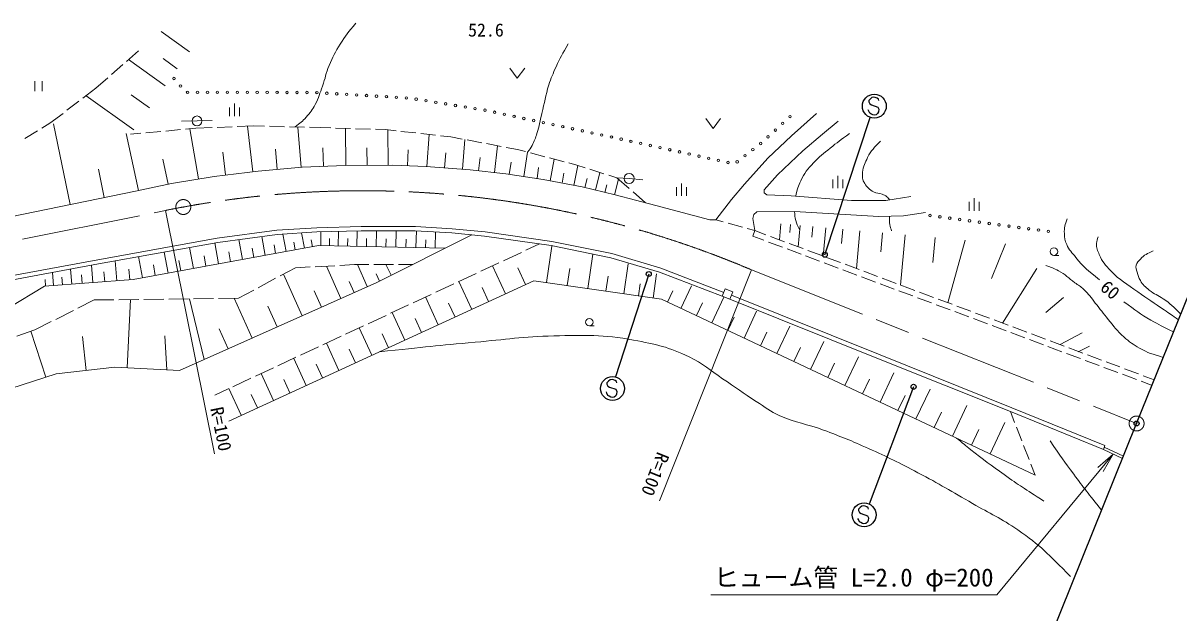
# Model space of a CAD drawing. Units: millimetres, scale not verified. Extents: x 40000 to 680000, y 20000 to 380000.
# Drawn here: x 446058 to 562220, y 262548 to 321840 of the extents above; entities that cross this region are included whole.
import ezdxf
from ezdxf.enums import TextEntityAlignment as Align

# ---------------------------------------------------------------- set-up
doc = ezdxf.new("R2010")
doc.units = ezdxf.units.MM
doc.header["$LTSCALE"] = 1000
doc.header["$PDMODE"] = 32
doc.header["$PDSIZE"] = 500
doc.linetypes.add('CHAIN', pattern=[18.5, 12, -1.5, 3.5, -1.5])
for name, color, linetype, lineweight in [('M-BMK', 2, 'CHAIN', 13), ('M-BMK-OTRS', 5, 'Continuous', 25), ('M-STR-HTXT', 7, 'Continuous', 13), ('M-STR-STRC', 7, 'Continuous', 25), ('M-WORK', 1, 'Continuous', 13)]:
    doc.layers.add(name, color=color, linetype=linetype, lineweight=lineweight)
doc.layers.add('M-OTRS', color=6, linetype='Continuous')
doc.styles.add('ＭＳ ゴシック', font='')
doc.styles.get('ＭＳ ゴシック').set_extended_font_data('MS Gothic')

# ---------------------------------------------------------------- blocks, each defined once
blk = doc.blocks.new('open_arrow')
at = {"color": 0, "linetype": 'Continuous', "lineweight": -2}
blk.add_lwpolyline([(7.5, 1.25), (0, 0), (7.5, -1.25)], dxfattribs=at)

msp = doc.modelspace()

# ---------------------------------------------------------------- linework, layer by layer
at = {"layer": 'M-BMK'}
for p, q in [((427859, 296443), (460364, 303006)), ((519267, 297034), (557971, 281588))]:
    msp.add_line(p, q, dxfattribs=at)
for centre in [(462157, 303352), (557971, 281588)]:
    msp.add_circle(centre, 750, dxfattribs=at)
msp.add_arc((480180, 204989), 100000, 66.99124, 101.42934, dxfattribs=at)
at = {"layer": 'M-BMK-OTRS'}
for p, q in [((557971, 281588), (569187, 309412)), ((546755, 253763), (557971, 281588))]:
    msp.add_line(p, q, dxfattribs=at)
at = {"layer": 'M-OTRS'}
msp.add_point((557971, 281588), dxfattribs=at)
at = {"layer": 'M-STR-HTXT'}
for p, q in [((460364, 303006), (465308, 278523)), ((519267, 297034), (510005, 273826))]:
    msp.add_line(p, q, dxfattribs=at)
msp.add_lwpolyline([(555617, 278509), (543913, 264361), (515163, 264361)], dxfattribs=at)
at = {"layer": 'M-STR-STRC'}
for p, q in [((531061, 314071), (531042, 313934)), ((531042, 313934), (531145, 313715)), ((531215, 314237), (531061, 314071)), ((531145, 313715), (531326, 313627)), ((531373, 314348), (531215, 314237)), ((531572, 314388), (531373, 314348)), ((531711, 314369), (531572, 314388)), ((531884, 314282), (531711, 314369)), ((532016, 314193), (531884, 314282)), ((532057, 314059), (532016, 314193)), ((531045, 313004), (530998, 313136)), ((531146, 312791), (531045, 313004)), ((531269, 312703), (531146, 312791)), ((531445, 312613), (531269, 312703)), ((531326, 313627), (531964, 313401)), ((531589, 312593), (531445, 312613)), ((531790, 312627), (531589, 312593)), ((531940, 312742), (531790, 312627)), ((532025, 312921), (531940, 312742)), ((531964, 313401), (532061, 313194)), ((532061, 313194), (532025, 312921)), ((526635, 298555), (531189, 312363)), ((508941, 296614), (505613, 286264)), ((504895, 285859), (504741, 285692)), ((505052, 285970), (504895, 285859)), ((505252, 286010), (505052, 285970)), ((505391, 285991), (505252, 286010)), ((505564, 285904), (505391, 285991)), ((505696, 285814), (505564, 285904)), ((505737, 285680), (505696, 285814)), ((504725, 284626), (504678, 284758)), ((504741, 285692), (504722, 285556)), ((504722, 285556), (504824, 285337)), ((504825, 284413), (504725, 284626)), ((504824, 285337), (505006, 285249)), ((505006, 285249), (505644, 285023)), ((505644, 285023), (505741, 284816)), ((505741, 284816), (505705, 284543)), ((535558, 285277), (531093, 273489)), ((504949, 284325), (504825, 284413)), ((505125, 284235), (504949, 284325)), ((505269, 284214), (505125, 284235)), ((505470, 284249), (505269, 284214)), ((505620, 284364), (505470, 284249)), ((505705, 284543), (505620, 284364)), ((530032, 272987), (530013, 272851)), ((530186, 273154), (530032, 272987)), ((530344, 273265), (530186, 273154)), ((530543, 273305), (530344, 273265)), ((530682, 273286), (530543, 273305)), ((530855, 273199), (530682, 273286)), ((530987, 273109), (530855, 273199)), ((531028, 272975), (530987, 273109)), ((530016, 271921), (529969, 272053)), ((530013, 272851), (530116, 272632)), ((530117, 271708), (530016, 271921)), ((530116, 272632), (530297, 272544)), ((530297, 272544), (530935, 272318)), ((530996, 271838), (530911, 271659)), ((530935, 272318), (531032, 272111)), ((531032, 272111), (530996, 271838)), ((530240, 271620), (530117, 271708)), ((530416, 271530), (530240, 271620)), ((530560, 271509), (530416, 271530)), ((530761, 271544), (530560, 271509)), ((530911, 271659), (530761, 271544))]:
    msp.add_line(p, q, dxfattribs=at)
for centre, radius in [((531610, 313487), 1200), ((526635, 298555), 250), ((508941, 296614), 250), ((505290, 285108), 1200), ((535558, 285277), 250), ((530581, 272404), 1200)]:
    msp.add_circle(centre, radius, dxfattribs=at)
at = {"layer": 'M-WORK'}
for p, q in [((462776, 318968), (459919, 321007)), ((456451, 317993), (457657, 319051)), ((454947, 316675), (456075, 317664)), ((460329, 315539), (456648, 318166)), ((461553, 317254), (460124, 318273)), ((494971, 317311), (495721, 316311)), ((495721, 316311), (496471, 317311)), ((447226, 316013), (447226, 315013)), ((447976, 315013), (447976, 316013)), ((453365, 315287), (454571, 316345)), ((452054, 314286), (453365, 315287)), ((450465, 313073), (451657, 313983)), ((457176, 311122), (452387, 314540)), ((458753, 313331), (456912, 314644)), ((467299, 312495), (467299, 313745)), ((448756, 311769), (450067, 312769)), ((466799, 312495), (466799, 313370)), ((467799, 312495), (467799, 313370)), ((447928, 311270), (448756, 311769)), ((450774, 303601), (449106, 311721)), ((463536, 312004), (461972, 311993)), ((463422, 311270), (465070, 311336)), ((463536, 312004), (465068, 312045)), ((465569, 311356), (467068, 311417)), ((467567, 311437), (469215, 311504)), ((469149, 306904), (468597, 311479)), ((469215, 311504), (470331, 311477)), ((470831, 311465), (472331, 311428)), ((472831, 311416), (474330, 311379)), ((474019, 307335), (473676, 311395)), ((474830, 311367), (475947, 311340)), ((475947, 311340), (476970, 311307)), ((514661, 312237), (515411, 311237)), ((515411, 311237), (516161, 312237)), ((446214, 310239), (447499, 311012)), ((457641, 305014), (456429, 310729)), ((456855, 310671), (457898, 310766)), ((458395, 310812), (459889, 310948)), ((460387, 310993), (461881, 311129)), ((462379, 311175), (463422, 311270)), ((463669, 306169), (462828, 311215)), ((477469, 311291), (478969, 311242)), ((478507, 307516), (478470, 311259)), ((479468, 311226), (480967, 311178)), ((481467, 311162), (482490, 311129)), ((482490, 311129), (483538, 311013)), ((482761, 307558), (482726, 311103)), ((484035, 310958), (485525, 310793)), ((486022, 310738), (487513, 310573)), ((486623, 307433), (486874, 310644)), ((488010, 310518), (489058, 310402)), ((489058, 310402), (490189, 310187)), ((471583, 307129), (471411, 309159)), ((476263, 307429), (476189, 309298)), ((480634, 307537), (480617, 309309)), ((484692, 307507), (484752, 309116)), ((490208, 307153), (490441, 310140)), ((490680, 310094), (492154, 309815)), ((492645, 309722), (494119, 309443)), ((493447, 306815), (493751, 309512)), ((494610, 309350), (495742, 309135)), ((495742, 309135), (496556, 308921)), ((460644, 305651), (460113, 308153)), ((466403, 306573), (466128, 308860)), ((488415, 307293), (488532, 308786)), ((491829, 306997), (491980, 308346)), ((494924, 306636), (495109, 307862)), ((496396, 306414), (496765, 308866)), ((497040, 308794), (498491, 308413)), ((498974, 308286), (500425, 307905)), ((499018, 305991), (499433, 308165)), ((454208, 304307), (453620, 307168)), ((497709, 306216), (497874, 307311)), ((500221, 305761), (500413, 306764)), ((500909, 307778), (501723, 307564)), ((501425, 305531), (501808, 307537)), ((501723, 307564), (502533, 307306)), ((503010, 307154), (504439, 306699)), ((503583, 305039), (504032, 306829)), ((502509, 305308), (502733, 306203)), ((504536, 304800), (504735, 305594)), ((504915, 306547), (505726, 306289)), ((505489, 304560), (505887, 306149)), ((505726, 306289), (506981, 305197)), ((506966, 306219), (505726, 306289)), ((506966, 306219), (508338, 306072)), ((512243, 304477), (512243, 305727)), ((527452, 305233), (527452, 306108)), ((527952, 305233), (527952, 306483)), ((528452, 305233), (528452, 306108)), ((507358, 304869), (508612, 303777)), ((511743, 304477), (511743, 305352)), ((512743, 304477), (512743, 305352)), ((541138, 302981), (541138, 303856)), ((541638, 302981), (541638, 304231)), ((542138, 302981), (542138, 303856)), ((515672, 302065), (515076, 302071)), ((516433, 301855), (515672, 302065)), ((477730, 299431), (477760, 300902)), ((479604, 299393), (479635, 300954)), ((481538, 299354), (481571, 300966)), ((483521, 299314), (483555, 300966)), ((485545, 299272), (485579, 300959)), ((518361, 301322), (516915, 301722)), ((519604, 300979), (518843, 301189)), ((519394, 300417), (519604, 300979)), ((520704, 300568), (519604, 300979)), ((522221, 301666), (522078, 300055)), ((523188, 301580), (523116, 300774)), ((524155, 301493), (523963, 299350)), ((525441, 301379), (525345, 300307)), ((526727, 301264), (526472, 298413)), ((528437, 301112), (528310, 299686)), ((530148, 300959), (529810, 297166)), ((465704, 297628), (465315, 299740)), ((468113, 298071), (467743, 300078)), ((470386, 298489), (470038, 300384)), ((472488, 298876), (472166, 300627)), ((473407, 299045), (473266, 299810)), ((474326, 299214), (474044, 300745)), ((475144, 299364), (475018, 300045)), ((475965, 299467), (475993, 300853)), ((476848, 299449), (476863, 300185)), ((478667, 299412), (478683, 300193)), ((480571, 299374), (480587, 300180)), ((482530, 299334), (482546, 300160)), ((484533, 299293), (484550, 300136)), ((486512, 299253), (486529, 300059)), ((487480, 299233), (487512, 300845)), ((520494, 300006), (519394, 300417)), ((522367, 299306), (520962, 299831)), ((522577, 299868), (521172, 300393)), ((532424, 300756), (532255, 298860)), ((534700, 300553), (534250, 295507)), ((537727, 300283), (537502, 297760)), ((540755, 300014), (539007, 293730)), ((460623, 296694), (460231, 298826)), ((463170, 297162), (462779, 299284)), ((466908, 297850), (466724, 298853)), ((469249, 298280), (469075, 299227)), ((471437, 298682), (471276, 299558)), ((494327, 297951), (496140, 298795)), ((496593, 299006), (497952, 299640)), ((498667, 295748), (499194, 299400)), ((502816, 295149), (503315, 298606)), ((524241, 298606), (522836, 299131)), ((524451, 299168), (523046, 299693)), ((526324, 298468), (524919, 298993)), ((544782, 299654), (543378, 296161)), ((453050, 295749), (452920, 297508)), ((455470, 295927), (455322, 297944)), ((458064, 296223), (457670, 298366)), ((459344, 296459), (459148, 297525)), ((461896, 296928), (461701, 297989)), ((464437, 297395), (464243, 298451)), ((475398, 297349), (477396, 297455)), ((477998, 294163), (476545, 297410)), ((477895, 297482), (479370, 297560)), ((479370, 297560), (480793, 297566)), ((480652, 295350), (479662, 297561)), ((481293, 297568), (483293, 297575)), ((483038, 296493), (482499, 297572)), ((483793, 297577), (485217, 297582)), ((492060, 296895), (493873, 297740)), ((494539, 294622), (493241, 297445)), ((506441, 294626), (506877, 297646)), ((526114, 297906), (524709, 298431)), ((527988, 297206), (526583, 297731)), ((528198, 297768), (526793, 298293)), ((530071, 297068), (528666, 297593)), ((549663, 298492), (550163, 298492)), ((449107, 295458), (449010, 296781)), ((450023, 295525), (449966, 296288)), ((450938, 295593), (450826, 297119)), ((451994, 295671), (451929, 296550)), ((454260, 295838), (454186, 296846)), ((456774, 296023), (456694, 297109)), ((471880, 296420), (473424, 297244)), ((474101, 292418), (472227, 296605)), ((473424, 297244), (474899, 297322)), ((481862, 295906), (481539, 296626)), ((489794, 295840), (491607, 296684)), ((496551, 295547), (495780, 297223)), ((500741, 295449), (500991, 297177)), ((504628, 294887), (504846, 296398)), ((509379, 294201), (509733, 296650)), ((529861, 296506), (528456, 297031)), ((531735, 295806), (530330, 296331)), ((531945, 296369), (530540, 296893)), ((547939, 297159), (544507, 291675)), ((448313, 295400), (448264, 296061)), ((469675, 295243), (471439, 296184)), ((479325, 294756), (478830, 295862)), ((487528, 294784), (489341, 295629)), ((491151, 293064), (489861, 295871)), ((492845, 293843), (492196, 295255)), ((507910, 294413), (508087, 295638)), ((512170, 293162), (513236, 295427)), ((516627, 295135), (516331, 294380)), ((517382, 294839), (516627, 295135)), ((533608, 295107), (532203, 295631)), ((533818, 295669), (532413, 296194)), ((535692, 294969), (534287, 295494)), ((451560, 293180), (453195, 294007)), ((453195, 294007), (455192, 294031)), ((455692, 294037), (457692, 294062)), ((456502, 287175), (456852, 294051)), ((458192, 294068), (460192, 294092)), ((460692, 294098), (462692, 294122)), ((464267, 288016), (462788, 294123)), ((463192, 294128), (465192, 294153)), ((465692, 294159), (467690, 294183)), ((469077, 290170), (467283, 294178)), ((467690, 294183), (469233, 295007)), ((476050, 293290), (475323, 294914)), ((485262, 293729), (487075, 294573)), ((487783, 291515), (486500, 294306)), ((510810, 293802), (511344, 294934)), ((515278, 291699), (516497, 294289)), ((516331, 294380), (517086, 294084)), ((517086, 294084), (517382, 294839)), ((535482, 294407), (534077, 294932)), ((537355, 293707), (535950, 294232)), ((537565, 294269), (536160, 294794)), ((539439, 293569), (538034, 294094)), ((550614, 294258), (548854, 292748)), ((449330, 292052), (451114, 292954)), ((471589, 291294), (470652, 293387)), ((482995, 292673), (484808, 293518)), ((484435, 289976), (483159, 292750)), ((489467, 292290), (488822, 293693)), ((513724, 292430), (514333, 293726)), ((518514, 290176), (519783, 292873)), ((539229, 293007), (537824, 293532)), ((541103, 292307), (539697, 292832)), ((541313, 292869), (539907, 293394)), ((447249, 290999), (448883, 291826)), ((480729, 291618), (482542, 292462)), ((486109, 290746), (485468, 292141)), ((516896, 290937), (517531, 292286)), ((542976, 291607), (541571, 292132)), ((543186, 292169), (541781, 292694)), ((545060, 291469), (543654, 291994)), ((445411, 290365), (447249, 290999)), ((448331, 286254), (446829, 290854)), ((466672, 289093), (465775, 291097)), ((478463, 290562), (480276, 291407)), ((481106, 288445), (479838, 291203)), ((482771, 289211), (482133, 290597)), ((502967, 291397), (503467, 291397)), ((520168, 289398), (520816, 290776)), ((521821, 288619), (523118, 291375)), ((544850, 290907), (543444, 291432)), ((546723, 290207), (545318, 290732)), ((546933, 290769), (545528, 291294)), ((548807, 290069), (547402, 290594)), ((552512, 290718), (550277, 289520)), ((452390, 286925), (452016, 290347)), ((460501, 286972), (460293, 290398)), ((473930, 288451), (475743, 289296)), ((476197, 289507), (478010, 290351)), ((477797, 286924), (476537, 289665)), ((525201, 287029), (526527, 289845)), ((548597, 289507), (547192, 290032)), ((550470, 288807), (549065, 289332)), ((550680, 289369), (549275, 289894)), ((553230, 289377), (552113, 288778)), ((471664, 287396), (473477, 288240)), ((474507, 285411), (473254, 288136)), ((479452, 287684), (478818, 289063)), ((523511, 287824), (524174, 289232)), ((528655, 285403), (530010, 288281)), ((552344, 288107), (550939, 288632)), ((552554, 288669), (551149, 289194)), ((554427, 287970), (553022, 288494)), ((469398, 286340), (471211, 287184)), ((476152, 286167), (475522, 287538)), ((526928, 286216), (527605, 287655)), ((554217, 287407), (552812, 287932)), ((556091, 286708), (554686, 287233)), ((556301, 287270), (554896, 287795)), ((558174, 286570), (556769, 287095)), ((467132, 285285), (468945, 286129)), ((471237, 283907), (469991, 286616)), ((472872, 284659), (472246, 286022)), ((530420, 284573), (531112, 286043)), ((532185, 283742), (533569, 286683)), ((557964, 286008), (556559, 286533)), ((559533, 285422), (558433, 285833)), ((559743, 285984), (558643, 286395)), ((465319, 284440), (466678, 285073)), ((467986, 282412), (466747, 285105)), ((535792, 282044), (537207, 285050)), ((469611, 283159), (468988, 284514)), ((533988, 282893), (534696, 284396)), ((537635, 281177), (538358, 282713)), ((539478, 280309), (540924, 283381)), ((545712, 281695), (545287, 282789)), ((543246, 278536), (544723, 281676)), ((546437, 279831), (545894, 281229)), ((541362, 279423), (542101, 280992)), ((547163, 277967), (546619, 279365)), ((554718, 279194), (556643, 278294)), ((547770, 276407), (547344, 277501))]:
    msp.add_line(p, q, dxfattribs=at)
for points in [[(525786, 312750), (523292, 310522), (520916, 308270), (518554, 305659), (517257, 304095), (515672, 302065)], [(535263, 304425), (532751, 303997), (529311, 304013), (523244, 304482), (520805, 304576), (520554, 304779), (520554, 305092), (521868, 306593), (524432, 309001), (526402, 310674), (527982, 311972)], [(515076, 302071), (509661, 303497), (505565, 304591), (502250, 305373), (498325, 306124), (494588, 306686), (490976, 307093), (486567, 307437), (483205, 307562), (478436, 307515), (474120, 307343), (469680, 306968), (465270, 306436), (460955, 305717), (457343, 304951), (409525, 295127)], [(519604, 300979), (519389, 302213), (519493, 302588), (519795, 302859), (523596, 302884), (532056, 302399), (534557, 302477), (536762, 302806)], [(439728, 295483), (453566, 298055), (465575, 300213), (471563, 301011), (475566, 301261), (480038, 301386), (485480, 301386), (489186, 301167), (492485, 300854), (499193, 299885), (505228, 298665), (510169, 297195), (516481, 294772)], [(439805, 295070), (453642, 297642), (465640, 299798), (471604, 300592), (475585, 300841), (480044, 300966), (485467, 300966), (489153, 300748), (492435, 300437), (499121, 299471), (505127, 298257), (510034, 296797), (516331, 294380)], [(491170, 300557), (481594, 295772), (461787, 286906), (455263, 287239), (449383, 286597), (441385, 283986), (433036, 279061)], [(429737, 284156), (440738, 288753), (444561, 293186), (448196, 295391), (457109, 296048), (475731, 299472), (488479, 299213)], [(466735, 281837), (497390, 295933), (510219, 294080), (547770, 276407)], [(517086, 294084), (532043, 288090), (545287, 282789), (554627, 278971)], [(517242, 294474), (532199, 288480), (545444, 283179), (554786, 279360)], [(554786, 279360), (554627, 278971), (556553, 278071)]]:
    msp.add_lwpolyline(points, dxfattribs=at)
for centre, radius in [((461222, 316272), 125), ((461872, 315513), 125), ((462586, 314889), 125), ((463586, 314887), 125), ((464586, 314886), 125), ((465586, 314884), 125), ((466586, 314882), 125), ((467586, 314880), 125), ((468586, 314878), 125), ((469586, 314877), 125), ((470586, 314875), 125), ((471586, 314873), 125), ((472586, 314871), 125), ((473586, 314869), 125), ((474586, 314867), 125), ((475585, 314850), 125), ((476583, 314791), 125), ((477582, 314732), 125), ((478580, 314673), 125), ((479578, 314614), 125), ((480576, 314555), 125), ((481575, 314496), 125), ((482573, 314437), 125), ((483571, 314379), 125), ((484569, 314320), 125), ((485561, 314198), 125), ((486548, 314039), 125), ((487535, 313880), 125), ((488523, 313721), 125), ((489510, 313561), 125), ((463536, 312004), 500), ((490497, 313402), 125), ((491484, 313243), 125), ((492472, 313084), 125), ((493451, 312881), 125), ((494429, 312673), 125), ((495407, 312465), 125), ((523140, 312438), 125), ((496385, 312256), 125), ((497363, 312048), 125), ((498341, 311840), 125), ((499319, 311632), 125), ((500297, 311424), 125), ((501275, 311216), 125), ((522404, 311761), 125), ((502254, 311007), 125), ((503232, 310799), 125), ((504210, 310591), 125), ((505188, 310383), 125), ((506166, 310175), 125), ((520932, 310407), 125), ((521668, 311084), 125), ((507143, 309962), 125), ((508120, 309748), 125), ((509097, 309535), 125), ((510074, 309321), 125), ((511051, 309107), 125), ((512027, 308893), 125), ((519401, 309123), 125), ((520188, 309739), 125), ((513004, 308680), 125), ((513981, 308466), 125), ((514958, 308252), 125), ((515935, 308039), 125), ((516912, 307825), 125), ((517825, 307891), 125), ((518613, 308507), 125), ((506966, 306219), 500), ((537210, 302494), 125), ((538201, 302362), 125), ((539192, 302229), 125), ((540183, 302096), 125), ((541175, 301963), 125), ((542166, 301830), 125), ((543157, 301697), 125), ((544148, 301564), 125), ((545139, 301431), 125), ((546130, 301298), 125), ((547121, 301165), 125), ((548112, 301032), 125), ((549104, 300899), 125), ((549663, 298867), 375), ((502967, 291772), 375)]:
    msp.add_circle(centre, radius, dxfattribs=at)
for points, knots in [([(473398, 311402), (473935, 311806), (474123, 311951), (474510, 312381), (474919, 312833), (475108, 313128), (475401, 313663), (475776, 314345), (475884, 314777), (476152, 315508), (476443, 316302), (476480, 316792), (476809, 317572), (477178, 318448), (477436, 318920), (477934, 319730), (478471, 320600), (478715, 320894), (479482, 321840)], [0, 0, 0, 0, 1, 1, 1, 2, 2, 2, 3, 3, 3, 4, 4, 4, 5, 5, 5, 6, 6, 6, 6]), ([(496765, 308866), (496987, 309161), (497052, 309264), (497208, 309537), (497464, 309984), (497538, 310271), (497705, 310758), (497964, 311513), (498000, 311968), (498190, 312744), (498464, 313868), (498555, 314515), (498893, 315621), (499119, 316357), (499313, 316748), (499628, 317450), (500047, 318382), (500236, 318691), (500848, 319765)], [0, 0, 0, 0, 1, 1, 1, 2, 2, 2, 3, 3, 3, 4, 4, 4, 5, 5, 5, 6, 6, 6, 6]), ([(523717, 304445), (523868, 305153), (523948, 305418), (524213, 305996), (524571, 306776), (524912, 307149), (525495, 307778), (526089, 308419), (526494, 308709), (527168, 309264), (527906, 309871), (528176, 310060), (529123, 310734)], [0, 0, 0, 0, 1, 1, 1, 2, 2, 2, 3, 3, 3, 4, 4, 4, 4]), ([(532235, 309983), (531587, 309316), (531299, 309064), (530937, 308326), (530669, 307781), (530493, 307460), (530436, 306856), (530394, 306405), (530402, 306100), (530640, 305714), (530892, 305306), (531120, 305117), (531531, 304870), (531829, 304691), (532069, 304768), (532391, 304636), (532588, 304554), (532718, 304529), (532876, 304385), (532995, 304277), (533040, 304215), (533130, 304062)], [0, 0, 0, 0, 1, 1, 1, 2, 2, 2, 3, 3, 3, 4, 4, 4, 5, 5, 5, 6, 6, 6, 7, 7, 7, 7]), ([(524104, 301102), (523893, 301484), (523811, 301626), (523713, 301993), (523622, 302332), (523613, 302482), (523596, 302884)], [0, 0, 0, 0, 1, 1, 1, 2, 2, 2, 2]), ([(533137, 302433), (533131, 302039), (533121, 301904), (533181, 301573), (533226, 301324), (533253, 301228), (533348, 300947)], [0, 0, 0, 0, 1, 1, 1, 2, 2, 2, 2]), ([(554229, 296040), (553075, 297003), (552644, 297287), (551852, 298291), (551472, 298773), (551180, 299007), (550945, 299573), (550776, 299983), (550735, 300241), (550711, 300684), (550678, 301273), (550791, 301543), (550992, 302169)], [0, 0, 0, 0, 1, 1, 1, 2, 2, 2, 3, 3, 3, 4, 4, 4, 4]), ([(562174, 292016), (561486, 292497), (561312, 292618), (560757, 293002), (559717, 293723), (559104, 294084), (558083, 294832), (557002, 295623), (556287, 295957), (555378, 296943), (554850, 297516), (554508, 297844), (554221, 298569), (554054, 298990), (553895, 299243), (553940, 299695), (553966, 299958), (553997, 300088), (554112, 300351)], [0, 0, 0, 0, 1, 1, 1, 2, 2, 2, 3, 3, 3, 4, 4, 4, 5, 5, 5, 6, 6, 6, 6]), ([(559631, 298944), (559039, 298651), (558753, 298561), (558365, 298115), (558169, 297890), (558005, 297777), (557927, 297490), (557857, 297234), (557957, 297075), (558021, 296817), (558108, 296469), (558169, 296268), (558349, 295957), (558605, 295516), (558855, 295338), (559240, 295004), (559729, 294579), (560119, 294502), (560648, 294128), (561392, 293601), (561628, 293347), (562408, 292595)], [0, 0, 0, 0, 1, 1, 1, 2, 2, 2, 3, 3, 3, 4, 4, 4, 5, 5, 5, 6, 6, 6, 7, 7, 7, 7]), ([(548862, 297482), (549450, 297270), (549641, 297184), (550113, 296935), (550817, 296563), (551127, 296216), (551770, 295746), (552122, 295489), (552341, 295370), (552661, 295074), (553177, 294597), (553376, 294243), (553818, 293698), (554333, 293063), (554592, 292683), (555116, 292056), (555708, 291350), (555985, 290895), (556680, 290289), (557255, 289789), (557613, 289542), (558275, 289164), (559140, 288670), (559545, 288573), (560651, 288238)], [0, 0, 0, 0, 1, 1, 1, 2, 2, 2, 3, 3, 3, 4, 4, 4, 5, 5, 5, 6, 6, 6, 7, 7, 7, 8, 8, 8, 8]), ([(561687, 290806), (560588, 291318), (560262, 291482), (559389, 291990), (558288, 292630), (557925, 292920), (556699, 293835)], [0, 0, 0, 0, 1, 1, 1, 2, 2, 2, 2]), ([(481857, 288790), (486515, 289292), (487718, 289428), (491481, 289762), (494571, 290036), (496296, 290320), (499397, 290395), (502534, 290471), (504335, 290552), (507418, 289973), (509662, 289552), (510956, 289275), (513012, 288284), (514423, 287605), (515062, 286957), (516366, 286091), (517696, 285208), (518397, 284649), (519744, 283793), (520656, 283213), (521125, 282801), (522113, 282362), (523759, 281629), (524811, 281564), (526499, 280931), (528288, 280261), (529284, 279865), (531025, 279078), (532997, 278188), (534083, 277646), (535998, 276639), (538176, 275493), (539349, 274765), (541486, 273543), (543271, 272522), (544342, 272060), (546036, 270893), (548313, 269324), (549042, 268505), (551337, 266202)], [0, 0, 0, 0, 1, 1, 1, 2, 2, 2, 3, 3, 3, 4, 4, 4, 5, 5, 5, 6, 6, 6, 7, 7, 7, 8, 8, 8, 9, 9, 9, 10, 10, 10, 11, 11, 11, 12, 12, 12, 13, 13, 13, 13]), ([(539860, 280129), (540548, 279555), (540736, 279408), (541304, 278955), (542584, 277936), (543324, 277393), (544658, 276446), (546183, 275363), (546713, 275031), (548645, 273795)], [0, 0, 0, 0, 1, 1, 1, 2, 2, 2, 3, 3, 3, 3]), ([(549279, 279846), (550393, 278218), (550695, 277783), (551648, 276493), (552710, 275053), (553083, 274594), (554459, 272877)], [0, 0, 0, 0, 1, 1, 1, 2, 2, 2, 2])]:
    msp.add_open_spline(points, degree=3, knots=knots, dxfattribs=at)

# ---------------------------------------------------------------- block references
at = {"layer": 'M-STR-HTXT', "xscale": 267, "yscale": 267, "rotation": 230.4}
msp.add_blockref('open_arrow', (555617, 278509), dxfattribs=at)

# ---------------------------------------------------------------- texts
at = {"layer": 'M-STR-HTXT', "style": 'ＭＳ ゴシック'}
for rotation, p in [(281.416, (465952, 281038)), (248.244, (509597, 276494))]:
    msp.add_text('R=100', height=1320, rotation=rotation, dxfattribs=at).set_placement(p, align=Align.MIDDLE_CENTER)
msp.add_text('ヒューム管 L=2.0 φ=200', height=1833, dxfattribs=at).set_placement((529538, 266111), align=Align.MIDDLE_CENTER)
at = {"layer": 'M-WORK', "style": 'ＭＳ ゴシック'}
msp.add_text('52.6', height=1320, dxfattribs=at).set_placement((492574, 321150), align=Align.MIDDLE_CENTER)
msp.add_text('60', height=1320, rotation=319.507, dxfattribs=at).set_placement((555312, 295019), align=Align.MIDDLE_CENTER)

doc.saveas('drawing.dxf')
